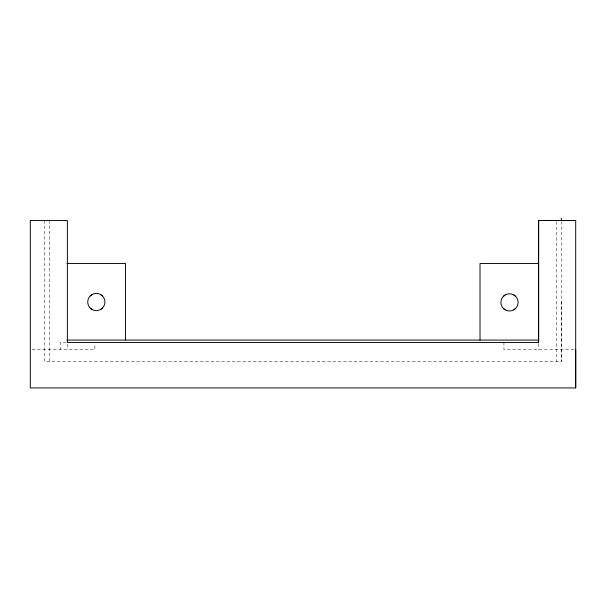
<?xml version="1.0" encoding="UTF-8"?>
<svg xmlns="http://www.w3.org/2000/svg" width="606" height="606" viewBox="0 0 606 606"><rect width="100%" height="100%" fill="white"/><g stroke="black" fill="none" stroke-linecap="round" stroke-linejoin="round"><path stroke-width="0.45" stroke-dasharray="3.03 2.27" d="M556.566 221.561L556.566 361.608M44.655 220.47L44.655 361.608L561.345 361.608L561.345 220.47M66.062 342.473L60.199 342.473L60.199 349.647M32.126 349.647L94.884 349.647L94.884 344.261M573.874 349.647L503.934 349.647L503.934 340.08M561.345 301.803L561.345 361.608M538.62 343.557L538.62 349.647M67.38 344.261L67.38 349.647M49.434 220.47L49.434 361.608"/><path stroke-width="0.91" d="M538.62 220.47L538.62 342.473L67.38 342.473L67.38 220.47L30.3 220.47L30.3 387.923L575.7 387.923L575.7 220.47L538.62 220.47L538.62 342.685M90.241 295.917L92.029 294.554A8.613 8.613 0 0 1 104.944 302.008A8.613 8.613 0 0 1 92.029 309.469L90.241 308.098M100.641 309.469L102.422 308.098M503.397 296.289L505.184 294.917A8.613 8.613 0 0 1 518.1 302.379A8.613 8.613 0 0 1 505.184 309.833L503.397 308.469M513.797 309.833L515.577 308.469M538.62 220.523L575.7 220.47M66.902 263.527L125.503 263.527L125.503 340.08M538.62 263.527L480.013 263.527L480.013 340.08M66.902 340.08L538.62 340.08M513.797 294.917L515.577 296.289M100.641 294.554L102.422 295.917M575.7 349.647L575.7 387.923M561.345 218.077L561.345 220.47M505.184 309.833A8.613 8.613 0 0 1 505.184 294.917M92.029 309.469A8.613 8.613 0 0 1 92.029 294.554"/></g></svg>
